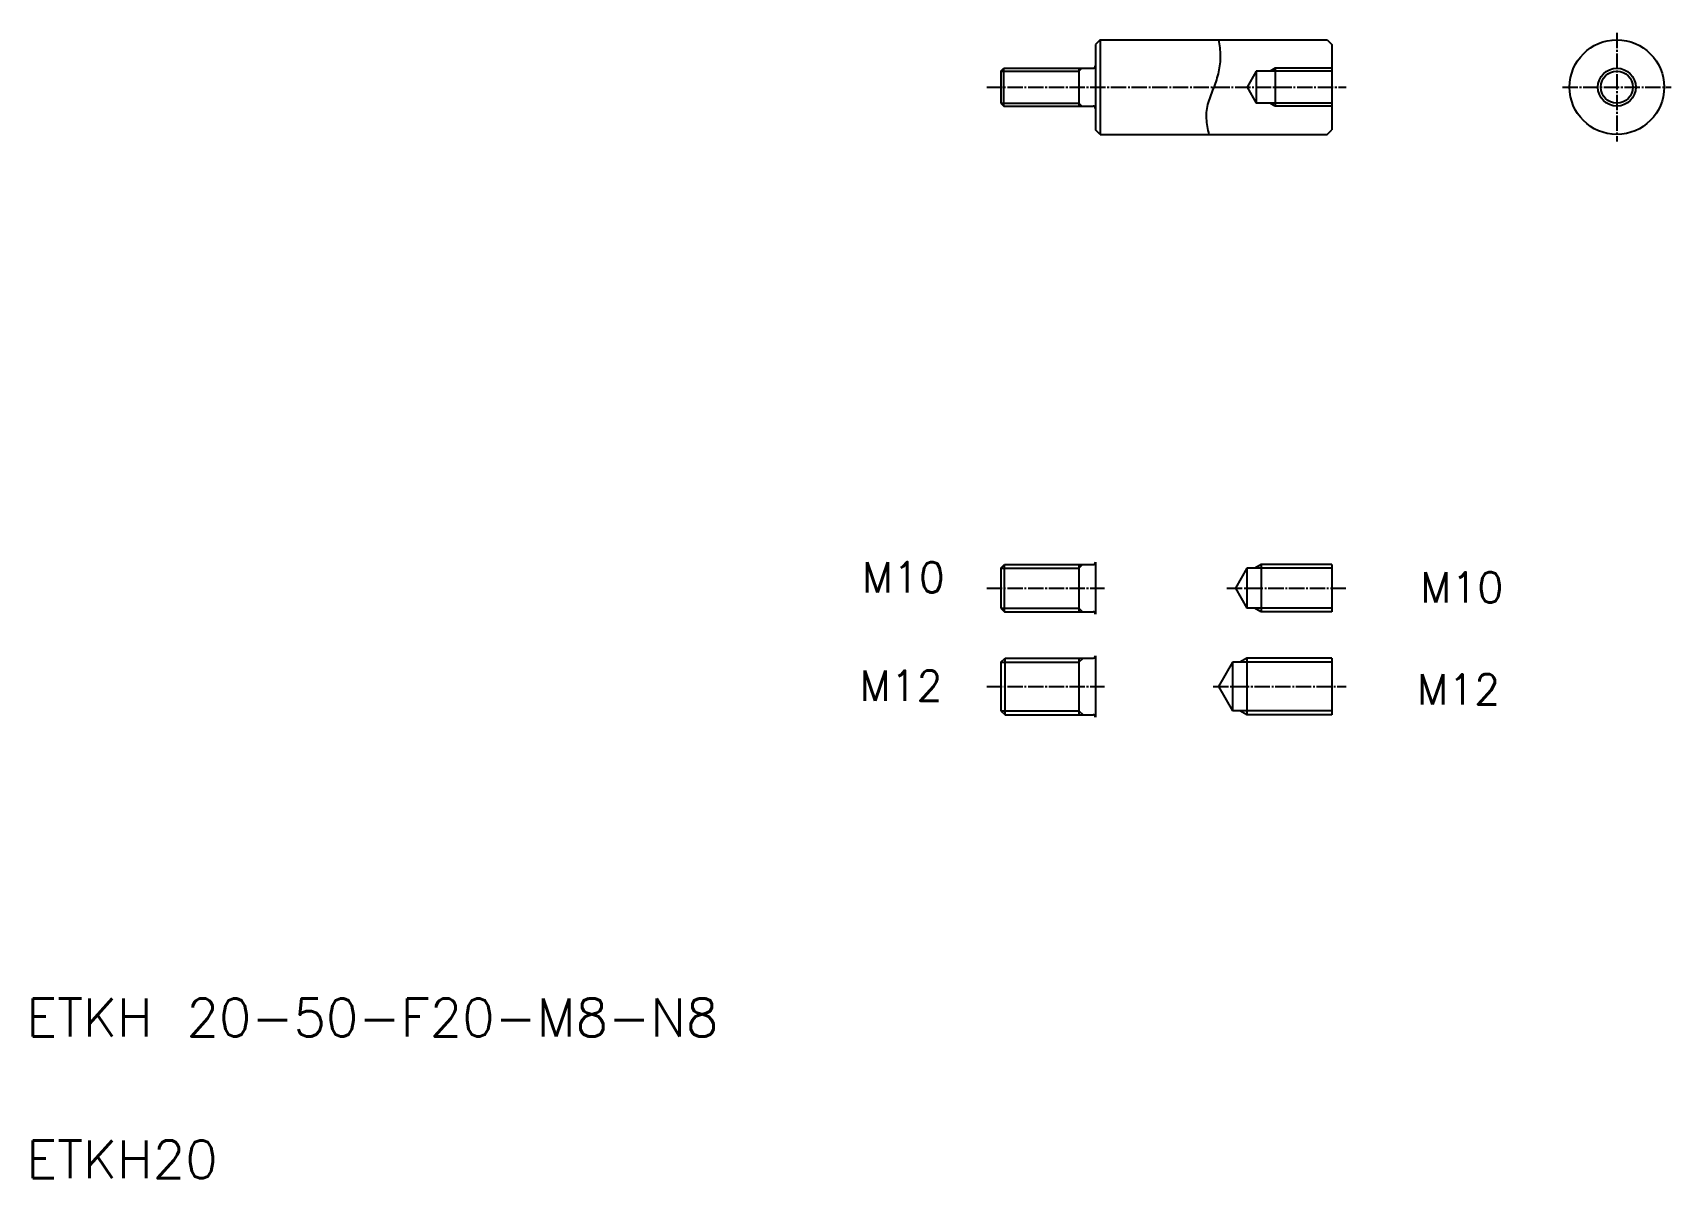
# Model space of a CAD drawing. Extents: x 21 to 368, y 20 to 262.
import ezdxf

# ---------------------------------------------------------------- set-up
doc = ezdxf.new("R2010")
doc.units = 0
doc.header["$LTSCALE"] = 0.25
doc.linetypes.add('CENTER', pattern=[17.5, 13, -1.5, 1.5, -1.5])
doc.layers.get('0').update_dxf_attribs({"linetype": 'CONTINUOUS'})
doc.layers.add('CENTER', color=1, linetype='CENTER')
doc.styles.get("Standard").update_dxf_attribs({"font": 'txt', "height": 6.4, "bigfont": 'BIGFONT'})

msp = doc.modelspace()

# ---------------------------------------------------------------- linework, layer by layer
at = {"linetype": 'CONTINUOUS'}
for p, q in [((247.08, 260.73), (246.08, 259.73)), ((247.08, 260.73), (295.08, 260.73)), ((247.08, 260.73), (247.08, 240.73)), ((295.08, 260.73), (296.08, 259.73)), ((246.08, 259.73), (246.08, 241.73)), ((296.08, 259.73), (296.08, 241.73)), ((226.08, 254.1), (226.71, 254.73)), ((226.08, 254.1), (226.08, 247.35)), ((226.71, 246.73), (226.71, 254.73)), ((226.71, 254.73), (245.58, 254.73)), ((242.58, 254.73), (242.58, 246.73)), ((280.08, 254.1), (278.13, 250.73)), ((280.08, 254.1), (280.08, 247.35)), ((296.08, 254.1), (280.08, 254.1)), ((284.08, 254.73), (284.08, 246.73)), ((278.13, 250.73), (280.08, 247.35)), ((226.08, 247.35), (226.71, 246.73)), ((226.71, 246.73), (245.58, 246.73)), ((296.08, 247.35), (280.08, 247.35)), ((247.08, 240.73), (246.08, 241.73)), ((247.08, 240.73), (295.08, 240.73)), ((295.08, 240.73), (296.08, 241.73)), ((226.08, 149.03), (226.83, 149.78)), ((226.08, 149.03), (226.08, 140.53)), ((226.83, 149.78), (245.58, 149.78)), ((226.83, 139.78), (226.83, 149.78)), ((242.58, 149.78), (242.58, 139.78)), ((246.08, 150.28), (246.08, 139.28)), ((278.08, 149.03), (275.65, 144.81)), ((296.08, 149.03), (278.08, 149.03)), ((278.08, 149.03), (278.08, 140.53)), ((281.08, 149.78), (281.08, 139.78)), ((296.08, 149.78), (296.08, 139.78)), ((275.65, 144.75), (278.08, 140.53)), ((226.08, 140.53), (226.83, 139.78)), ((226.83, 139.78), (245.58, 139.78)), ((296.08, 140.53), (278.08, 140.53)), ((226.08, 129.12), (226.96, 130)), ((226.08, 129.12), (226.08, 118.87)), ((226.96, 130), (245.58, 130)), ((226.96, 118), (226.96, 130)), ((242.58, 130), (242.58, 118)), ((246.08, 130.5), (246.08, 117.5)), ((275.08, 129.12), (272.12, 124)), ((296.08, 129.12), (275.08, 129.12)), ((275.08, 129.12), (275.08, 118.87)), ((278.08, 130), (278.08, 118)), ((296.08, 130), (296.08, 118)), ((272.12, 124), (275.08, 118.87)), ((226.08, 118.87), (226.96, 118)), ((226.96, 118), (245.58, 118)), ((296.08, 118.87), (275.08, 118.87))]:
    msp.add_line(p, q, dxfattribs=at)
at = {"color": 3, "linetype": 'CONTINUOUS'}
for p, q in [((226.08, 254.1), (242.58, 254.1)), ((242.58, 254.1), (243.21, 254.73)), ((296.08, 254.73), (284.08, 254.73)), ((226.08, 247.35), (242.58, 247.35)), ((242.58, 247.35), (243.21, 246.73)), ((296.08, 246.73), (284.08, 246.73)), ((226.08, 149.03), (242.58, 149.03)), ((242.58, 149.03), (243.36, 149.81)), ((296.08, 149.78), (281.08, 149.78)), ((226.08, 140.53), (242.58, 140.53)), ((242.58, 140.53), (243.36, 139.75)), ((296.08, 139.78), (281.08, 139.78)), ((226.08, 129.12), (242.58, 129.12)), ((242.58, 129.12), (243.46, 130)), ((296.08, 130), (278.08, 130)), ((226.08, 118.87), (242.58, 118.87)), ((242.58, 118.87), (243.46, 118)), ((296.08, 118), (278.08, 118))]:
    msp.add_line(p, q, dxfattribs=at)
at = {"color": 3}
for p, q in [((284.08, 254.73), (283, 254.1)), ((284.08, 246.73), (283, 247.35)), ((281.08, 149.78), (279.78, 149.03)), ((281.08, 139.78), (279.78, 140.53)), ((278.08, 130), (276.57, 129.12)), ((278.08, 118), (276.57, 118.87))]:
    msp.add_line(p, q, dxfattribs=at)
for p, q in [((231.43, 246.73), (231.43, 246.73)), ((236.15, 246.73), (236.15, 246.73))]:
    msp.add_line(p, q)
at = {"color": 3, "linetype": 'CONTINUOUS'}
msp.add_lwpolyline([(272.08, 260.73, -0.049404), (272.46, 257.34, -0.05992), (272.09, 253.94, -0.034333), (271.07, 250.68, 0.020351), (269.9, 247.47, 0.08585), (269.5, 244.09, 0.059654), (270.08, 240.73)], format="xyb", dxfattribs=at)
at = {"linetype": 'CONTINUOUS'}
for radius in [10, 3.38]:
    msp.add_circle((356.32, 250.73), radius, dxfattribs=at)
at = {"color": 3, "linetype": 'CONTINUOUS'}
msp.add_circle((356.32, 250.73), 4, dxfattribs=at)
at = {"linetype": 'CONTINUOUS'}
for centre, start, end in [((245.58, 255.23), 270, 0), ((245.58, 246.23), 0, 90), ((245.58, 150.28), 270, 0), ((245.58, 139.28), 0, 90), ((245.58, 130.5), 270, 0), ((245.58, 117.5), 0, 90)]:
    msp.add_arc(centre, 0.5, start, end, dxfattribs=at)
at = {"layer": 'CENTER', "color": 1, "linetype": 'CENTER'}
for p, q in [((356.32, 262.23), (356.32, 239.23)), ((223.08, 250.73), (299.08, 250.73)), ((344.82, 250.73), (367.82, 250.73)), ((223.08, 144.78), (247.95, 144.78)), ((273.87, 144.78), (299.08, 144.78)), ((223.08, 124), (247.95, 124)), ((270.96, 124), (299.08, 124))]:
    msp.add_line(p, q, dxfattribs=at)

# ---------------------------------------------------------------- texts
for s, height, p in [('M10', 6.4, (196.67, 143.89)), ('M10', 6.4, (314.74, 141.76)), ('M12', 6.4, (196.18, 120.96)), ('M12', 6.4, (314.08, 120.19)), ('ETKH 20-50-F20-M8-N8', 8, (20, 50)), ('ETKH20', 8, (20, 20))]:
    msp.add_text(s, height=height).set_placement(p)

doc.saveas('drawing.dxf')
